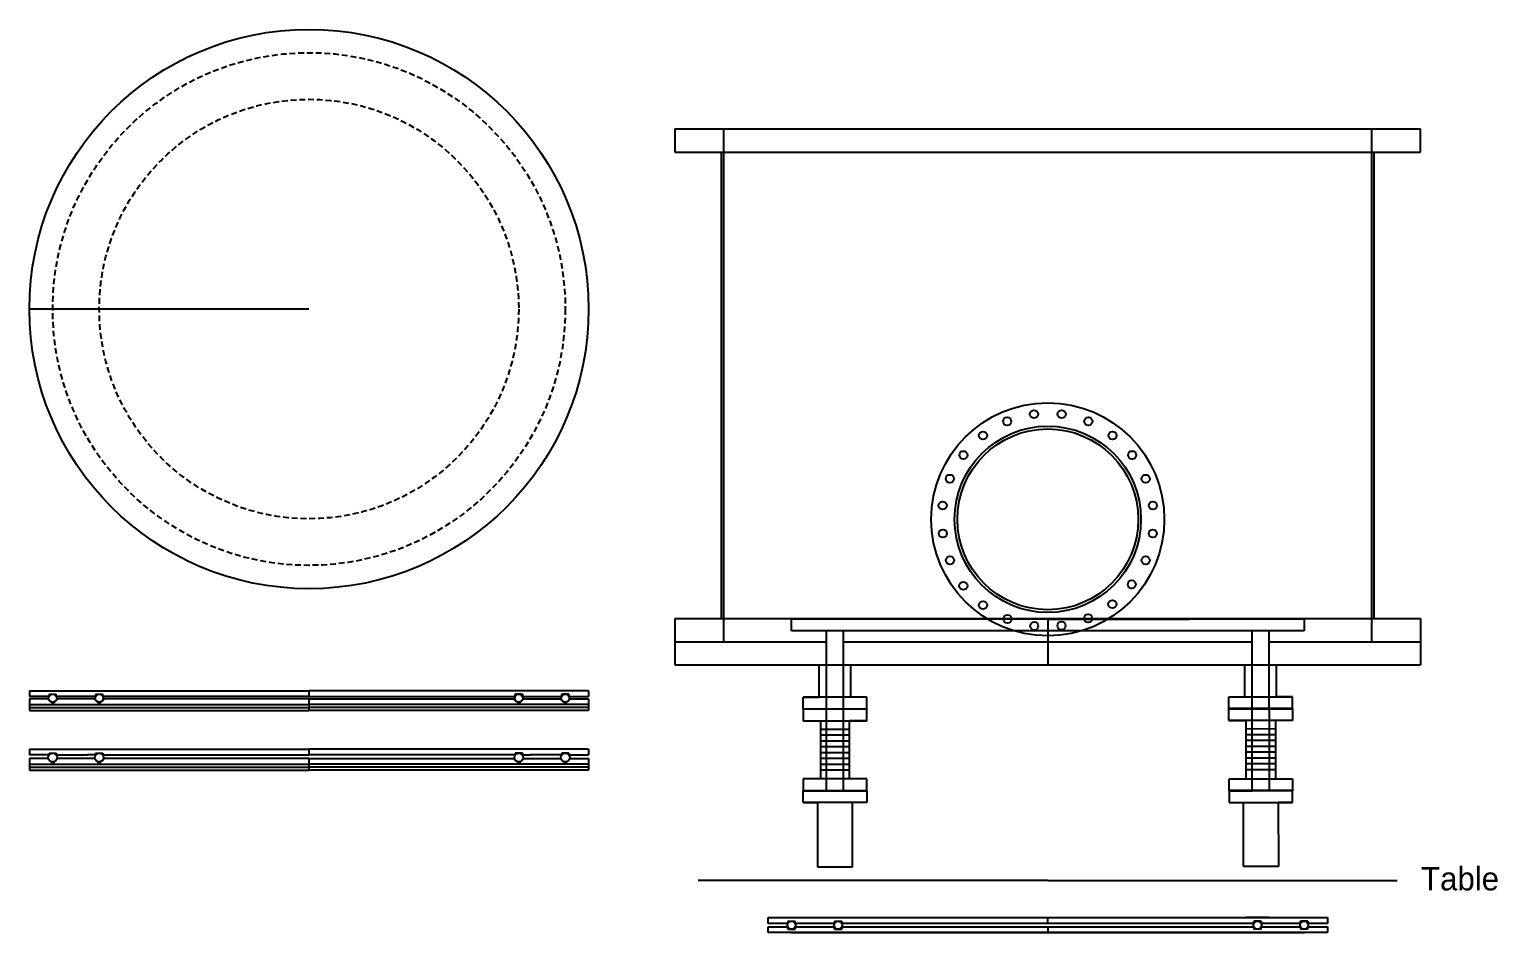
# Model space of a CAD drawing. Header units: inches. Extents: x -164 to 250, y -285 to 80.
# Drawn here: x -44 to 19, y -101.5 to -62.7 of the extents above; entities that cross this region are included whole.
import ezdxf

# ---------------------------------------------------------------- set-up
doc = ezdxf.new("R2010")
doc.units = ezdxf.units.IN
doc.header["$MEASUREMENT"] = 0
doc.linetypes.add('DASHED2', pattern=[0.375, 0.25, -0.125])

msp = doc.modelspace()

# ---------------------------------------------------------------- linework, layer by layer
for p, q in [((-16.32858, -67.00716), (-16.32858, -68.00716)), ((-16.32858, -67.00716), (15.67142, -67.00716)), ((-16.32858, -67.00716), (15.67142, -67.00716)), ((-14.22858, -89.00716), (-14.22858, -67.00716)), ((13.57142, -89.00716), (13.57142, -67.00716)), ((15.67142, -68.00716), (15.67142, -67.00716)), ((-16.32858, -68.00716), (15.67142, -68.00716)), ((-14.32858, -88.00716), (-14.32858, -68.00716)), ((13.67142, -88.00716), (13.67142, -68.00716)), ((-43.03321, -74.73401), (-44.03321, -74.73401)), ((-32.03321, -74.73401), (-43.03321, -74.73401)), ((-16.32858, -88.00716), (-2.96249, -88.00716)), ((-16.32858, -88.00716), (-16.32858, -89.00716)), ((-11.32858, -88.53841), (-11.32858, -88.03841)), ((10.67142, -88.03841), (-11.32858, -88.03841)), ((-0.32858, -88.03841), (-6.40128, -88.03841)), ((-2.96249, -88.00716), (2.30534, -88.00716)), ((-0.32858, -88.03841), (5.74412, -88.03841)), ((-0.32858, -88.03841), (-0.32858, -90.00716)), ((2.30534, -88.00716), (15.67142, -88.00716)), ((10.67142, -88.03841), (10.67142, -88.53841)), ((15.67142, -88.00716), (15.67142, -89.00716)), ((-9.82858, -88.53841), (-11.32858, -88.53841)), ((-9.82858, -95.41341), (-9.82858, -88.53841)), ((-9.09858, -88.53841), (-9.82858, -88.53841)), ((-9.09858, -95.41341), (-9.09858, -88.53841)), ((10.67142, -88.53841), (-9.09858, -88.53841)), ((8.44952, -95.40731), (8.44474, -88.53232)), ((9.17952, -95.40681), (9.17474, -88.53181)), ((-16.32858, -89.00716), (-9.82858, -89.00716)), ((-16.32858, -89.00716), (-9.82858, -89.00716)), ((-16.32858, -89.00716), (-16.32858, -90.00716)), ((-14.22858, -89.00716), (-11.32858, -89.00716)), ((-11.32858, -89.00716), (-9.82858, -89.00716)), ((-9.09858, -89.00716), (8.44507, -89.00716)), ((-9.09858, -89.00716), (8.44507, -89.00716)), ((9.17507, -89.00716), (15.67142, -89.00716)), ((9.17507, -89.00716), (15.67142, -89.00716)), ((15.67142, -89.00716), (15.67142, -90.00716)), ((-16.32858, -90.00716), (15.67142, -90.00716)), ((-10.14108, -91.38216), (-10.14108, -90.00716)), ((-8.78608, -91.38216), (-8.78608, -90.00716)), ((8.13422, -91.37628), (8.13326, -90.00128)), ((9.48922, -91.37534), (9.48826, -90.00034)), ((-44.03321, -91.11279), (-41.53321, -91.11279)), ((-44.03321, -91.11279), (-44.03321, -91.36279)), ((-43.18946, -91.36279), (-44.03321, -91.36279)), ((-43.18946, -91.26252), (-42.87696, -91.26252)), ((-43.18946, -91.26252), (-43.18946, -91.36279)), ((-42.87696, -91.36279), (-42.87696, -91.26252)), ((-41.53321, -91.36279), (-42.87696, -91.36279)), ((-41.53321, -91.11279), (-32.03321, -91.11279)), ((-41.18946, -91.36279), (-41.53321, -91.36279)), ((-41.18946, -91.26252), (-40.87696, -91.26252)), ((-41.18946, -91.26252), (-41.18946, -91.36279)), ((-40.87696, -91.36279), (-40.87696, -91.26252)), ((-32.03321, -91.36279), (-40.87696, -91.36279)), ((-32.03321, -91.11279), (-32.03321, -91.36279)), ((-22.53321, -91.11279), (-32.03321, -91.11279)), ((-32.03321, -91.11279), (-32.03321, -91.36279)), ((-32.03321, -91.36279), (-23.18946, -91.36279)), ((-22.87696, -91.26252), (-23.18946, -91.26252)), ((-23.18946, -91.36279), (-23.18946, -91.26252)), ((-22.87696, -91.26252), (-22.87696, -91.36279)), ((-22.87696, -91.36279), (-22.53321, -91.36279)), ((-20.03321, -91.11279), (-22.53321, -91.11279)), ((-22.53321, -91.36279), (-21.18946, -91.36279)), ((-20.87696, -91.26252), (-21.18946, -91.26252)), ((-21.18946, -91.36279), (-21.18946, -91.26252)), ((-20.87696, -91.26252), (-20.87696, -91.36279)), ((-20.87696, -91.36279), (-20.03321, -91.36279)), ((-20.03321, -91.11279), (-20.03321, -91.36279)), ((-43.25418, -91.4565), (-44.03321, -91.4565)), ((-44.03321, -91.4565), (-44.03321, -91.9565)), ((-44.03321, -91.7065), (-41.53321, -91.7065)), ((-44.03321, -91.8315), (-41.53321, -91.8315)), ((-44.03321, -91.9565), (-41.53321, -91.9565)), ((-43.03321, -91.67747), (-43.25418, -91.4565)), ((-42.81224, -91.4565), (-43.03321, -91.67747)), ((-41.53321, -91.4565), (-42.81224, -91.4565)), ((-41.25418, -91.4565), (-41.53321, -91.4565)), ((-41.53321, -91.7065), (-32.03321, -91.7065)), ((-41.53321, -91.8315), (-32.03321, -91.8315)), ((-41.53321, -91.9565), (-32.03321, -91.9565)), ((-41.03321, -91.67747), (-41.25418, -91.4565)), ((-40.81224, -91.4565), (-41.03321, -91.67747)), ((-32.03321, -91.4565), (-40.81224, -91.4565)), ((-32.03321, -91.4565), (-32.03321, -91.7065)), ((-32.03321, -91.4565), (-23.25418, -91.4565)), ((-32.03321, -91.4565), (-32.03321, -91.7065)), ((-32.03321, -91.7065), (-32.03321, -91.8315)), ((-22.53321, -91.7065), (-32.03321, -91.7065)), ((-32.03321, -91.7065), (-32.03321, -91.8315)), ((-32.03321, -91.8315), (-32.03321, -91.9565)), ((-22.53321, -91.8315), (-32.03321, -91.8315)), ((-32.03321, -91.8315), (-32.03321, -91.9565)), ((-22.53321, -91.9565), (-32.03321, -91.9565)), ((-23.25418, -91.4565), (-23.03321, -91.67747)), ((-23.03321, -91.67747), (-22.81224, -91.4565)), ((-22.81224, -91.4565), (-22.53321, -91.4565)), ((-22.53321, -91.4565), (-21.25418, -91.4565)), ((-20.03321, -91.7065), (-22.53321, -91.7065)), ((-20.03321, -91.8315), (-22.53321, -91.8315)), ((-20.03321, -91.9565), (-22.53321, -91.9565)), ((-21.25418, -91.4565), (-21.03321, -91.67747)), ((-21.03321, -91.67747), (-20.81224, -91.4565)), ((-20.81224, -91.4565), (-20.03321, -91.4565)), ((-20.03321, -91.4565), (-20.03321, -91.9565)), ((-8.09858, -91.38216), (-10.82858, -91.38216)), ((-10.82858, -91.38216), (-10.14108, -91.38216)), ((-10.82858, -91.88216), (-10.82858, -91.38216)), ((-10.82858, -91.88216), (-8.09858, -91.88216)), ((-10.82858, -91.89778), (-10.82858, -91.88216)), ((-8.09858, -91.89778), (-10.82858, -91.89778)), ((-10.82858, -91.89778), (-10.82858, -92.39778)), ((-8.09858, -91.38216), (-8.78608, -91.38216)), ((-8.09858, -91.88216), (-8.09858, -91.38216)), ((-8.09858, -91.88216), (-8.09858, -91.89778)), ((-8.09858, -92.39778), (-8.09858, -91.89778)), ((7.44672, -91.37676), (10.17672, -91.37486)), ((7.44672, -91.37676), (8.13422, -91.37628)), ((7.44706, -91.87676), (7.44672, -91.37676)), ((10.17706, -91.87486), (7.44706, -91.87676)), ((7.44706, -91.87676), (7.44707, -91.89238)), ((7.44707, -91.89238), (10.17707, -91.89049)), ((7.44742, -92.39238), (7.44707, -91.89238)), ((10.17672, -91.37486), (9.48922, -91.37534)), ((10.17706, -91.87486), (10.17672, -91.37486)), ((10.17707, -91.89049), (10.17706, -91.87486)), ((10.17707, -91.89049), (10.17742, -92.39049)), ((-10.82858, -92.39778), (-8.09858, -92.39778)), ((-10.82858, -92.39778), (-10.08858, -92.39778)), ((-10.08858, -92.39778), (-10.08858, -94.89778)), ((-8.09858, -92.39778), (-8.83858, -92.39778)), ((-8.83858, -94.89778), (-8.83858, -92.39778)), ((10.17742, -92.39049), (7.44742, -92.39238)), ((7.44742, -92.39238), (8.18742, -92.39187)), ((8.18916, -94.89187), (8.18742, -92.39187)), ((10.17742, -92.39049), (9.43742, -92.391)), ((9.43742, -92.391), (9.43916, -94.891)), ((-10.08858, -92.75947), (-8.83858, -92.75947)), ((-10.08858, -92.75947), (-8.83858, -92.75947)), ((-10.08858, -93.00947), (-8.83858, -93.00947)), ((9.43767, -92.75269), (8.18767, -92.75356)), ((9.43767, -92.75269), (8.18767, -92.75356)), ((9.43785, -93.00269), (8.18785, -93.00356)), ((9.43802, -93.25269), (8.18802, -93.25356)), ((-44.03321, -93.61795), (-41.53321, -93.61795)), ((-44.03321, -93.61795), (-44.03321, -93.86795)), ((-43.18946, -93.86795), (-44.03321, -93.86795)), ((-43.18946, -93.7841), (-42.87696, -93.7841)), ((-43.18946, -93.7841), (-43.18946, -93.86795)), ((-42.87696, -93.7841), (-42.87696, -93.86795)), ((-42.87696, -93.86795), (-41.53321, -93.86795)), ((-41.53321, -93.61795), (-32.03321, -93.61795)), ((-41.18946, -93.86795), (-41.53321, -93.86795)), ((-41.18946, -93.7841), (-40.87696, -93.7841)), ((-41.18946, -93.7841), (-41.18946, -93.86795)), ((-40.87696, -93.7841), (-40.87696, -93.86795)), ((-40.87696, -93.86795), (-32.03321, -93.86795)), ((-32.03321, -93.61795), (-32.03321, -93.86795)), ((-22.53321, -93.61795), (-32.03321, -93.61795)), ((-32.03321, -93.61795), (-32.03321, -93.86795)), ((-23.18946, -93.86795), (-32.03321, -93.86795)), ((-23.18946, -93.7841), (-23.18946, -93.86795)), ((-22.87696, -93.7841), (-23.18946, -93.7841)), ((-22.87696, -93.7841), (-22.87696, -93.86795)), ((-22.87696, -93.86795), (-22.53321, -93.86795)), ((-20.03321, -93.61795), (-22.53321, -93.61795)), ((-21.18946, -93.86795), (-22.53321, -93.86795)), ((-21.18946, -93.7841), (-21.18946, -93.86795)), ((-20.87696, -93.7841), (-21.18946, -93.7841)), ((-20.87696, -93.7841), (-20.87696, -93.86795)), ((-20.87696, -93.86795), (-20.03321, -93.86795)), ((-20.03321, -93.61795), (-20.03321, -93.86795)), ((-10.08858, -93.25947), (-8.83858, -93.25947)), ((-10.08858, -93.50947), (-8.83858, -93.50947)), ((-10.08858, -93.75947), (-8.83858, -93.75947)), ((9.43819, -93.50269), (8.18819, -93.50356)), ((9.43837, -93.75269), (8.18837, -93.75356)), ((-43.25418, -94.0158), (-44.03321, -94.0158)), ((-44.03321, -94.0158), (-44.03321, -94.5158)), ((-44.03321, -94.2658), (-41.53321, -94.2658)), ((-44.03321, -94.3908), (-41.53321, -94.3908)), ((-43.03321, -94.23677), (-43.25418, -94.0158)), ((-42.81224, -94.0158), (-43.03321, -94.23677)), ((-41.53321, -94.0158), (-42.81224, -94.0158)), ((-41.25418, -94.0158), (-41.53321, -94.0158)), ((-41.53321, -94.2658), (-32.03321, -94.2658)), ((-41.53321, -94.3908), (-32.03321, -94.3908)), ((-41.03321, -94.23677), (-41.25418, -94.0158)), ((-40.81224, -94.0158), (-41.03321, -94.23677)), ((-32.03321, -94.0158), (-40.81224, -94.0158)), ((-32.03321, -94.0158), (-32.03321, -94.5158)), ((-32.03321, -94.0158), (-23.25418, -94.0158)), ((-32.03321, -94.0158), (-32.03321, -94.5158)), ((-22.53321, -94.2658), (-32.03321, -94.2658)), ((-22.53321, -94.3908), (-32.03321, -94.3908)), ((-23.25418, -94.0158), (-23.03321, -94.23677)), ((-23.03321, -94.23677), (-22.81224, -94.0158)), ((-22.81224, -94.0158), (-22.53321, -94.0158)), ((-22.53321, -94.0158), (-21.25418, -94.0158)), ((-20.03321, -94.2658), (-22.53321, -94.2658)), ((-20.03321, -94.3908), (-22.53321, -94.3908)), ((-21.25418, -94.0158), (-21.03321, -94.23677)), ((-21.03321, -94.23677), (-20.81224, -94.0158)), ((-20.81224, -94.0158), (-20.03321, -94.0158)), ((-20.03321, -94.0158), (-20.03321, -94.5158)), ((-10.08858, -94.00947), (-8.83858, -94.00947)), ((-10.08858, -94.00947), (-8.83858, -94.00947)), ((-10.08858, -94.25947), (-8.83858, -94.25947)), ((-10.08858, -94.25947), (-8.83858, -94.25947)), ((-10.08858, -94.50947), (-8.83858, -94.50947)), ((9.43854, -94.00269), (8.18854, -94.00356)), ((9.43854, -94.00269), (8.18854, -94.00356)), ((9.43871, -94.25269), (8.18871, -94.25356)), ((9.43871, -94.25269), (8.18871, -94.25356)), ((9.43889, -94.50269), (8.18889, -94.50356)), ((-44.03321, -94.5158), (-41.53321, -94.5158)), ((-41.53321, -94.5158), (-32.03321, -94.5158)), ((-22.53321, -94.5158), (-32.03321, -94.5158)), ((-20.03321, -94.5158), (-22.53321, -94.5158)), ((-10.08858, -94.89778), (-10.82858, -94.89778)), ((-10.82858, -94.89778), (-10.82858, -95.39778)), ((-8.83858, -94.89778), (-10.08858, -94.89778)), ((-8.09858, -94.89778), (-8.83858, -94.89778)), ((-8.09858, -95.39778), (-8.09858, -94.89778)), ((7.44916, -94.89238), (8.18916, -94.89187)), ((7.4495, -95.39238), (7.44916, -94.89238)), ((8.18916, -94.89187), (9.43916, -94.891)), ((9.43916, -94.891), (10.17916, -94.89049)), ((10.17916, -94.89049), (10.1795, -95.39049)), ((-10.82858, -95.39778), (-8.09858, -95.39778)), ((-10.82858, -95.39778), (-10.82858, -95.41341)), ((-10.82858, -95.41341), (-8.09858, -95.41341)), ((-10.82858, -95.91341), (-10.82858, -95.41341)), ((-10.82858, -95.41341), (-9.82858, -95.41341)), ((-8.09858, -95.41341), (-9.09858, -95.41341)), ((-8.09858, -95.41341), (-8.09858, -95.39778)), ((-8.09858, -95.41341), (-8.09858, -95.91341)), ((10.1795, -95.39049), (7.4495, -95.39238)), ((7.44952, -95.40801), (7.4495, -95.39238)), ((10.17952, -95.40611), (7.44952, -95.40801)), ((7.44952, -95.40801), (8.44952, -95.40731)), ((7.44952, -95.40801), (7.44986, -95.90801)), ((10.17952, -95.40611), (9.17952, -95.40681)), ((10.1795, -95.39049), (10.17952, -95.40611)), ((10.17986, -95.90611), (10.17952, -95.40611)), ((-8.09858, -95.91341), (-10.82858, -95.91341)), ((-10.82858, -95.91341), (-10.21358, -95.91341)), ((-10.21358, -95.91341), (-10.21358, -98.66341)), ((-8.09858, -95.91341), (-8.71358, -95.91341)), ((-8.71358, -98.66341), (-8.71358, -95.91341)), ((7.44986, -95.90801), (10.17986, -95.90611)), ((7.44986, -95.90801), (8.06486, -95.90758)), ((8.06677, -98.65758), (8.06486, -95.90758)), ((10.17986, -95.90611), (9.56486, -95.90654)), ((9.56486, -95.90654), (9.56677, -98.65654)), ((-10.21358, -98.66341), (-8.71358, -98.66341)), ((9.56677, -98.65654), (8.06677, -98.65758)), ((-0.32858, -99.25716), (-15.32858, -99.25716)), ((-0.32858, -99.25716), (14.67142, -99.25716)), ((-12.32858, -100.84728), (11.67142, -100.84728)), ((-12.32858, -101.09728), (-12.32858, -100.84728)), ((-11.48483, -101.09728), (-12.32858, -101.09728)), ((-12.32858, -101.49049), (-12.32858, -101.24049)), ((-12.32858, -101.24049), (-11.48483, -101.24049)), ((-11.48483, -100.99701), (-11.17233, -100.99701)), ((-11.48483, -100.99701), (-11.48483, -101.09728)), ((-11.48483, -101.34076), (-11.48483, -101.24049)), ((-11.48483, -101.34076), (-11.17233, -101.34076)), ((-11.17233, -101.09728), (-11.17233, -100.99701)), ((-9.48483, -101.09728), (-11.17233, -101.09728)), ((-11.17233, -101.24049), (-9.48483, -101.24049)), ((-11.17233, -101.24049), (-11.17233, -101.34076)), ((-9.48483, -100.99701), (-9.17233, -100.99701)), ((-9.48483, -100.99701), (-9.48483, -101.09728)), ((-9.48483, -101.34076), (-9.48483, -101.24049)), ((-9.48483, -101.34076), (-9.17233, -101.34076)), ((-9.17233, -101.09728), (-9.17233, -100.99701)), ((8.51517, -101.09728), (-9.17233, -101.09728)), ((-9.17233, -101.24049), (8.51517, -101.24049)), ((-9.17233, -101.24049), (-9.17233, -101.34076)), ((-7.82858, -100.84728), (-7.45588, -100.84728)), ((-7.20128, -100.84728), (-6.65588, -100.84728)), ((-6.40128, -100.84728), (5.74412, -100.84728)), ((-0.32858, -101.09728), (-0.32858, -100.84728)), ((-0.32858, -101.24049), (-0.32858, -101.49049)), ((5.99872, -100.84728), (6.54412, -100.84728)), ((9.17142, -100.84728), (8.17142, -100.84728)), ((8.82767, -100.99701), (8.51517, -100.99701)), ((8.51517, -101.09728), (8.51517, -100.99701)), ((8.51517, -101.24049), (8.51517, -101.34076)), ((8.82767, -101.34076), (8.51517, -101.34076)), ((8.82767, -100.99701), (8.82767, -101.09728)), ((10.51517, -101.09728), (8.82767, -101.09728)), ((8.82767, -101.24049), (10.51517, -101.24049)), ((8.82767, -101.34076), (8.82767, -101.24049)), ((10.82767, -100.99701), (10.51517, -100.99701)), ((10.51517, -101.09728), (10.51517, -100.99701)), ((10.51517, -101.24049), (10.51517, -101.34076)), ((10.82767, -101.34076), (10.51517, -101.34076)), ((10.82767, -100.99701), (10.82767, -101.09728)), ((11.67142, -101.09728), (10.82767, -101.09728)), ((10.82767, -101.24049), (11.67142, -101.24049)), ((10.82767, -101.34076), (10.82767, -101.24049)), ((11.67142, -100.84728), (11.67142, -101.09728)), ((11.67142, -101.24049), (11.67142, -101.49049)), ((11.67142, -101.49049), (-12.32858, -101.49049)), ((-11.32858, -101.49049), (10.67142, -101.49049)), ((-9.82858, -101.49049), (-8.82858, -101.49049)), ((-6.65588, -101.49049), (-7.20128, -101.49049)), ((5.74412, -101.49049), (-6.40128, -101.49049)), ((6.54412, -101.49049), (5.99872, -101.49049)), ((7.17142, -101.49049), (6.79872, -101.49049))]:
    msp.add_line(p, q)
at = {"color": 4}
msp.add_circle((-32.03321, -74.73401), 12, dxfattribs=at)
at = {"linetype": 'DASHED2'}
for radius in [11, 9]:
    msp.add_circle((-32.03321, -74.73401), radius, dxfattribs=at)
for centre, radius in [((-0.32858, -83.75716), 5), ((-2.06979, -79.55351), 0.175), ((-0.92247, -79.24608), 0.175), ((0.26532, -79.24608), 0.175), ((1.41263, -79.55351), 0.175), ((-0.32858, -83.75716), 4), ((-0.32858, -83.75716), 3.88), ((-3.10889, -80.16034), 0.175), ((2.45173, -80.16034), 0.175), ((-3.94878, -81.00023), 0.175), ((3.29163, -81.00023), 0.175), ((-4.53223, -82.01595), 0.175), ((3.87507, -82.01595), 0.175), ((-4.83965, -83.16326), 0.175), ((4.1825, -83.16326), 0.175), ((-4.83367, -84.36657), 0.175), ((4.17651, -84.36657), 0.175), ((-4.52624, -85.51388), 0.175), ((3.86909, -85.51388), 0.175), ((-3.95366, -86.60829), 0.175), ((3.27606, -86.54873), 0.175), ((-3.10837, -87.44275), 0.175), ((2.4416, -87.39402), 0.175), ((-2.05946, -88.03247), 0.175), ((-0.91019, -88.33249), 0.175), ((0.26113, -88.32236), 0.175), ((1.40644, -88.00754), 0.175), ((-43.03321, -91.4344), 0.17188), ((-41.03321, -91.4344), 0.17188), ((-23.03321, -91.4344), 0.17188), ((-21.03321, -91.4344), 0.17188), ((-43.03321, -93.9716), 0.1875), ((-41.03321, -93.9716), 0.1875), ((-23.03321, -93.9716), 0.1875), ((-21.03321, -93.9716), 0.1875), ((-11.32858, -101.16889), 0.17188), ((-11.32858, -101.16889), 0.17188), ((-9.32858, -101.16889), 0.17188), ((-9.32858, -101.16889), 0.17188), ((8.67142, -101.16889), 0.17188), ((8.67142, -101.16889), 0.17188), ((10.67142, -101.16889), 0.17188), ((10.67142, -101.16889), 0.17188)]:
    msp.add_circle(centre, radius)

# ---------------------------------------------------------------- texts
msp.add_text('Table', height=1).set_placement((15.69082, -99.67718))

doc.saveas('drawing.dxf')
